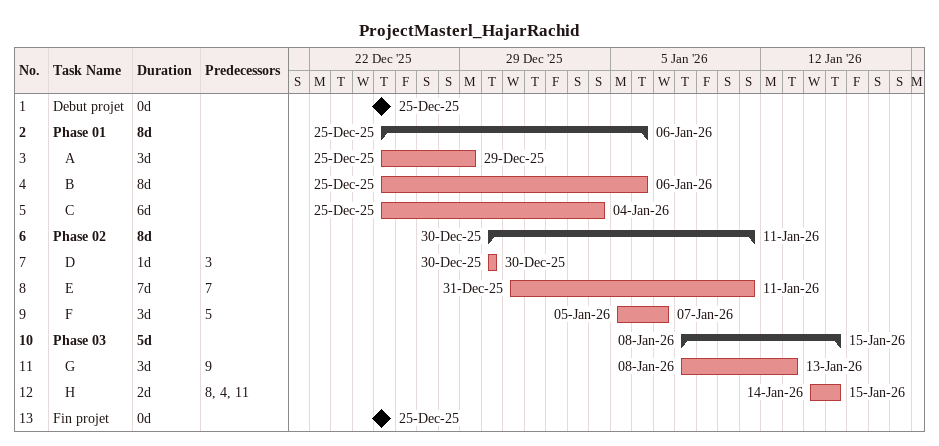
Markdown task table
ProjectMasterl_HajarRachid

| ID | Level | Task | Duration | Start | Finish | Predecessors |
|---|---|---|---|---|---|---|
| 1 | 1 | Debut projet | 0d | 2025-12-25 | 2025-12-25 |  |
| 2 | 1 | **Phase 01** | 8d | 2025-12-25 | 2026-01-06 |  |
| 3 | 2 | A | 3d | 2025-12-25 | 2025-12-29 |  |
| 4 | 2 | B | 8d | 2025-12-25 | 2026-01-06 |  |
| 5 | 2 | C | 6d | 2025-12-25 | 2026-01-04 |  |
| 6 | 1 | **Phase 02** | 8d | 2025-12-30 | 2026-01-11 |  |
| 7 | 2 | D | 1d | 2025-12-30 | 2025-12-30 | 3 |
| 8 | 2 | E | 7d | 2025-12-31 | 2026-01-11 | 7 |
| 9 | 2 | F | 3d | 2026-01-05 | 2026-01-07 | 5 |
| 10 | 1 | **Phase 03** | 5d | 2026-01-08 | 2026-01-15 |  |
| 11 | 2 | G | 3d | 2026-01-08 | 2026-01-13 | 9 |
| 12 | 2 | H | 2d | 2026-01-14 | 2026-01-15 | 8, 4, 11 |
| 13 | 1 | Fin projet | 0d | 2025-12-25 | 2025-12-25 |  |
